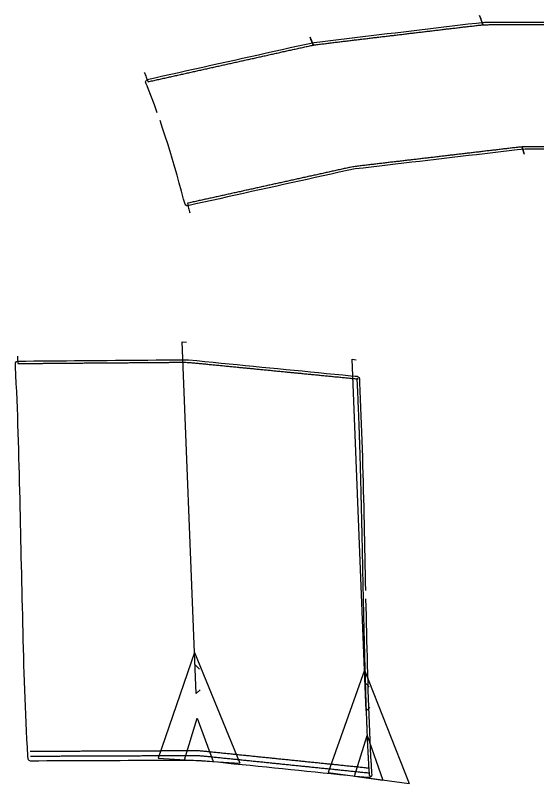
# Model space of a CAD drawing. Extents: x -2251 to 8199, y -2286 to 2329.
# Drawn here: x -2085 to -810, y -2193 to -316 of the extents above; entities that cross this region are included whole.
import ezdxf

# ---------------------------------------------------------------- set-up
doc = ezdxf.new("R2010")
doc.units = 0
doc.layers.add('1', color=1, linetype='Continuous')
doc.layers.add('8', color=4, linetype='Continuous')

# ---------------------------------------------------------------- blocks, each defined once
blk = doc.blocks.new('TSF1')
at = {"layer": '1'}
blk.add_lwpolyline([(-870.4, 2.9), (-877.2, 21.8), (-884.3, 40.6), (-891.6, 59.5), (-895.4, 68.9), (-897.3, 73.6), (-898.2, 75.9), (-898.9, 78.4), (-897.9, 81.7), (-895.4, 84), (-876, 88.5), (-856.5, 92.8), (-837.1, 97.1), (-817.7, 101.5), (-798.2, 105.8), (-778.8, 110.1), (-759.4, 114.4), (-739.9, 118.7), (-720.5, 123.1), (-701.1, 127.4), (-681.6, 131.7), (-662.2, 136.1), (-642.7, 140.4), (-623.3, 144.7), (-603.8, 149), (-584.4, 153.4), (-564.9, 157.7), (-545.5, 162), (-526, 166.3), (-506.4, 170.6), (-486.9, 174.5), (-467.1, 177.1), (-447.2, 179.5), (-427.4, 181.9), (-407.6, 184.3), (-387.8, 186.7), (-368, 189.1), (-348.2, 191.5), (-328.4, 193.8), (-308.6, 196.2), (-288.8, 198.5), (-269, 200.9), (-249.2, 203.3), (-229.5, 205.6), (-209.7, 208), (-189.9, 210.3), (-170.1, 212.7), (-150.3, 215.1), (-130.5, 217.4), (-110.7, 219.7), (-90.8, 222.1), (-71, 223.9), (-51, 224.1), (-31, 224.2), (-11, 224.2), (8.9, 224.2), (28.9, 224.2), (48.9, 224.2), (68.8, 224.2), (88.7, 224.2), (108.7, 224.2), (128.6, 224.2), (148.5, 224.1), (168.4, 224.1), (188.4, 224.1), (208.3, 224.1), (228.2, 224.1), (248.1, 224), (268.1, 224), (288, 224), (308, 224), (327.9, 223.9), (347.9, 223.9), (367.8, 222.8), (387.7, 221.1), (407.6, 219.3), (427.5, 217.6), (447.4, 215.7), (467.3, 213.9), (487.1, 212.1), (507, 210.3), (526.8, 208.4), (546.7, 206.6), (566.5, 204.7), (586.3, 202.9), (606.2, 201), (626, 199.2), (645.9, 197.3), (665.7, 195.5), (685.5, 193.7), (705.4, 191.8), (725.2, 190), (745, 188.1), (764.9, 186.3), (784.7, 184.4), (794.9, 183.5), (797.7, 183.2), (800.3, 182.2), (802.3, 180.2), (803.3, 177.5), (810, 158.1), (816.7, 138.8), (823.3, 119.5), (829.9, 100.2), (836.4, 81), (842.8, 61.7), (849.1, 42.5), (855.3, 23.2), (861.4, 3.9), (867.4, -15.4), (873.3, -34.8), (879.1, -54.2), (884.8, -73.7), (890.5, -93.1), (896.1, -112.6), (898, -119.2), (898.9, -122.7), (897.9, -126), (895.1, -128.2), (891.4, -128.6), (884.3, -128.3), (864.5, -126.4), (844.6, -124.5), (824.8, -122.7), (804.9, -120.8), (785.1, -118.9), (765.2, -117.1), (745.4, -115.2), (725.5, -113.3), (705.7, -111.4), (685.8, -109.6), (666, -107.7), (646.1, -105.8), (626.3, -103.9), (606.4, -102.1), (586.6, -100.2), (566.7, -98.3), (546.9, -96.4), (527, -94.5), (507.2, -92.7), (487.3, -90.8), (467.4, -88.9), (447.5, -87.3), (427.5, -87.3), (407.6, -87.3), (387.6, -87.3), (367.6, -87.3), (347.7, -87.2), (327.7, -87.2), (307.8, -87.1), (287.8, -87.1), (267.9, -87), (248, -87), (228, -86.9), (208.1, -86.9), (188.1, -86.8), (168.2, -86.8), (148.3, -86.7), (128.3, -86.6), (108.4, -86.6), (88.5, -86.5), (68.5, -86.5), (48.6, -86.4), (28.6, -86.3), (8.7, -87.9), (-11.1, -90.2), (-30.9, -92.6), (-50.7, -95), (-70.5, -97.3), (-90.3, -99.6), (-110.1, -102), (-129.9, -104.3), (-149.7, -106.6), (-169.5, -109), (-189.3, -111.3), (-209.1, -113.6), (-228.8, -115.9), (-248.6, -118.3), (-268.4, -120.6), (-288.2, -122.9), (-308, -125.2), (-327.8, -127.6), (-347.6, -129.9), (-367.4, -132.2), (-387.2, -134.5), (-406.8, -138.3), (-426.2, -142.6), (-445.7, -147), (-465.2, -151.3), (-484.6, -155.6), (-504.1, -159.9), (-523.5, -164.2), (-542.9, -168.5), (-562.4, -172.8), (-581.8, -177.1), (-601.3, -181.3), (-620.7, -185.6), (-640.1, -189.9), (-659.6, -194.2), (-679, -198.5), (-698.5, -202.8), (-717.9, -207.1), (-737.3, -211.4), (-756.8, -215.7), (-776.2, -220), (-795.6, -224.2), (-798.5, -224.2), (-801, -222.8), (-802.5, -220.4), (-803.3, -217.7), (-805.9, -208), (-811.2, -188.6), (-816.6, -169.3), (-822, -149.9), (-827.6, -130.7), (-833.2, -111.4), (-839, -92.2), (-844.9, -73.1), (-851, -54), (-857.3, -35), (-863.7, -16)], dxfattribs=at)
at = {"layer": '8'}
for points in [[(-497.2, 187.9), (-496, 185.1), (-494.9, 182.2), (-493.7, 179.3), (-492.6, 176.5), (-491.4, 173.6), (-490.3, 170.8), (-489.1, 167.9), (-486.2, 168.5), (-483.3, 169), (-480.3, 169.4), (-477.3, 169.7), (-474.4, 170.1), (-471.4, 170.5), (-468.4, 170.9), (-465.5, 171.3), (-462.5, 171.6), (-459.5, 172), (-456.6, 172.4), (-453.6, 172.7), (-450.7, 173.1), (-447.7, 173.4), (-444.7, 173.8), (-441.8, 174.2), (-438.8, 174.5), (-435.8, 174.9), (-432.9, 175.2), (-429.9, 175.6), (-426.9, 175.9), (-424, 176.3), (-421, 176.7), (-418, 177), (-415.1, 177.4), (-412.1, 177.8), (-409.1, 178.1), (-406.2, 178.5), (-403.2, 178.8), (-400.2, 179.2), (-397.3, 179.6), (-394.3, 179.9), (-391.4, 180.3), (-388.4, 180.6), (-385.4, 181), (-382.5, 181.3), (-379.5, 181.7), (-376.5, 182), (-373.6, 182.4), (-370.6, 182.8), (-367.6, 183.1), (-364.7, 183.5), (-361.7, 183.8), (-358.8, 184.2), (-355.8, 184.5), (-352.8, 184.9), (-349.9, 185.2), (-346.9, 185.6), (-344, 185.9), (-341, 186.3), (-338, 186.6), (-335.1, 187), (-332.1, 187.3), (-329.1, 187.7), (-326.2, 188), (-323.2, 188.4), (-320.3, 188.8), (-317.3, 189.1), (-314.3, 189.5), (-311.4, 189.8), (-308.4, 190.2), (-305.5, 190.5), (-302.5, 190.9), (-299.5, 191.2), (-296.6, 191.6), (-293.6, 191.9), (-290.7, 192.3), (-287.7, 192.6), (-284.7, 193), (-281.8, 193.3), (-278.8, 193.7), (-275.9, 194.1), (-272.9, 194.4), (-269.9, 194.8), (-267, 195.1), (-264, 195.5), (-261.1, 195.8), (-258.1, 196.2), (-255.1, 196.5), (-252.2, 196.9), (-249.2, 197.2), (-246.3, 197.6), (-243.3, 197.9), (-240.3, 198.3), (-237.4, 198.6), (-234.4, 199), (-231.5, 199.4), (-228.5, 199.7), (-225.5, 200.1), (-222.6, 200.4), (-219.6, 200.8), (-216.7, 201.1), (-213.7, 201.5), (-210.7, 201.8), (-207.8, 202.2), (-204.8, 202.5), (-201.9, 202.9), (-198.9, 203.2), (-195.9, 203.6), (-193, 203.9), (-190, 204.3), (-187.1, 204.6), (-184.1, 205), (-181.1, 205.4), (-178.2, 205.7), (-175.2, 206.1), (-172.3, 206.4), (-169.3, 206.8), (-166.3, 207.1), (-163.4, 207.5), (-160.4, 207.8), (-157.4, 208.2), (-154.5, 208.5), (-151.5, 208.9), (-148.6, 209.2), (-145.6, 209.6), (-142.6, 209.9), (-139.7, 210.3), (-136.7, 210.6), (-133.7, 211), (-130.8, 211.4), (-127.8, 211.7), (-124.8, 212.1), (-121.9, 212.4), (-118.9, 212.7), (-115.9, 213.1), (-113, 213.4), (-110, 213.8), (-107, 214.1), (-104.1, 214.5), (-101.1, 214.8), (-98.1, 215.2), (-95.2, 215.5), (-92.2, 215.9), (-89.2, 216.2), (-86.3, 216.5), (-83.3, 216.8), (-80.3, 217), (-77.4, 217.3), (-74.4, 217.5), (-75.5, 220.4), (-76.6, 223.3), (-77.7, 226.2), (-78.8, 229.1), (-79.9, 232), (-81, 234.8), (-82.1, 237.7), (-83.3, 240.6)], [(-83.3, 240.6), (-82.1, 237.7), (-81, 234.8), (-79.9, 232), (-78.8, 229.1), (-77.7, 226.2), (-76.6, 223.3), (-75.5, 220.4), (-74.4, 217.5), (-71.4, 217.8), (-68.4, 218), (-65.4, 218), (-62.4, 218), (-59.4, 218.1), (-56.4, 218.1), (-53.4, 218.1), (-50.3, 218.1), (-47.3, 218.1), (-44.3, 218.2), (-41.3, 218.2), (-38.3, 218.2), (-35.3, 218.2), (-32.3, 218.2), (-29.3, 218.2), (-26.3, 218.2), (-23.3, 218.2), (-20.2, 218.2), (-17.2, 218.2), (-14.2, 218.2), (-11.2, 218.2), (-8.2, 218.2), (-5.2, 218.2), (-2.2, 218.2), (0.8, 218.2), (3.8, 218.2), (6.8, 218.3), (9.8, 218.3), (12.8, 218.3), (15.9, 218.3), (18.9, 218.3), (21.9, 218.3), (24.9, 218.3), (27.9, 218.3), (30.9, 218.3), (33.9, 218.3), (36.9, 218.3), (39.9, 218.2), (42.9, 218.2), (45.9, 218.2), (48.9, 218.2), (51.9, 218.2), (54.9, 218.2), (57.9, 218.2), (60.9, 218.2), (63.9, 218.2), (66.9, 218.2), (69.9, 218.2), (72.9, 218.2), (75.9, 218.2), (78.9, 218.2), (81.9, 218.2), (85, 218.2), (88, 218.2), (91, 218.2), (94, 218.2), (97, 218.2), (100, 218.2), (103, 218.2), (106, 218.2), (109, 218.2), (112, 218.2), (115, 218.2), (118, 218.2), (121, 218.2), (124, 218.2), (127, 218.2), (130, 218.2), (133, 218.2), (136, 218.2), (139, 218.2), (142, 218.2), (145, 218.2), (148, 218.2), (151, 218.2), (154, 218.2), (157, 218.2), (160, 218.1), (163, 218.1), (166, 218.1), (169, 218.1), (172, 218.1), (175, 218.1), (178, 218.1), (181, 218.1), (184, 218.1), (187, 218.1), (190, 218.1), (193, 218.1), (196, 218.1), (199, 218.1), (202, 218.1), (205, 218.1), (208, 218.1), (211, 218.1), (214, 218.1), (217, 218.1), (220, 218.1), (223, 218.1), (226.1, 218.1), (229.1, 218.1), (232.1, 218.1), (235.1, 218.1), (238.1, 218.1), (241.1, 218.1), (244.1, 218.1), (247.1, 218.1), (250.1, 218.1), (253.1, 218.1), (256.1, 218), (259.1, 218), (262.1, 218), (265.1, 218), (268.1, 218), (271.1, 218), (274.1, 218), (277.1, 218), (280.1, 218), (283.1, 218), (286.1, 218), (289.1, 218), (292.1, 218), (295.1, 218), (298.1, 218), (301.1, 218), (304.1, 218), (307.1, 218), (310.1, 218), (313.1, 218), (316.2, 218), (319.2, 218), (322.2, 217.9), (325.2, 217.9), (328.2, 217.9), (331.2, 217.9), (334.2, 217.9), (337.2, 217.9), (340.2, 217.9), (343.2, 217.9), (346.2, 217.9), (349.2, 217.9), (352.2, 217.7), (355.2, 217.6), (354.2, 220.5), (353.1, 223.4), (352.1, 226.3), (351, 229.2), (349.9, 232.1), (348.9, 235), (347.8, 237.9), (346.8, 240.8)], [(346.8, 240.8), (347.8, 237.9), (348.9, 235), (349.9, 232.1), (351, 229.2), (352.1, 226.3), (353.1, 223.4), (354.2, 220.5), (355.2, 217.6), (358.2, 217.4), (361.2, 217.2), (364.2, 217), (367.2, 216.8), (370.2, 216.6), (373.2, 216.4), (376.2, 216.1), (379.2, 215.8), (382.2, 215.6), (385.2, 215.3), (388.2, 215.1), (391.2, 214.8), (394.1, 214.5), (397.1, 214.3), (400.1, 214), (403.1, 213.7), (406.1, 213.4), (409.1, 213.2), (412.1, 212.9), (415.1, 212.6), (418.1, 212.4), (421.1, 212.1), (424.1, 211.9), (427.1, 211.6), (430.1, 211.3), (433, 211.1), (436, 210.8), (439, 210.5), (442, 210.2), (445, 210), (448, 209.7), (451, 209.4), (454, 209.1), (456.9, 208.9), (459.9, 208.6), (462.9, 208.3), (465.9, 208), (468.9, 207.8), (471.9, 207.5), (474.9, 207.2), (477.9, 206.9), (480.8, 206.7), (483.8, 206.4), (486.8, 206.1), (489.8, 205.8), (492.8, 205.6), (495.8, 205.3), (498.8, 205), (501.7, 204.7), (504.7, 204.5), (507.7, 204.2), (510.7, 203.9), (513.7, 203.6), (516.7, 203.3), (519.7, 203.1), (522.6, 202.8), (525.6, 202.5), (528.6, 202.2), (531.6, 202), (534.6, 201.7), (537.6, 201.4), (540.6, 201.1), (543.5, 200.8), (546.5, 200.6), (549.5, 200.3), (552.5, 200), (555.5, 199.7), (558.5, 199.5), (561.4, 199.2), (564.4, 198.9), (567.4, 198.6), (570.4, 198.4), (573.4, 198.1), (576.4, 197.8), (579.3, 197.5), (582.3, 197.2), (585.3, 197), (588.3, 196.7), (591.3, 196.4), (594.3, 196.1), (597.2, 195.9), (600.2, 195.6), (603.2, 195.3), (606.2, 195), (609.2, 194.7), (612.2, 194.5), (615.1, 194.2), (618.1, 193.9), (621.1, 193.6), (624.1, 193.4), (627.1, 193.1), (630, 192.8), (633, 192.5), (636, 192.2), (639, 192), (642, 191.7), (645, 191.4), (647.9, 191.1), (650.9, 190.9), (653.9, 190.6), (656.9, 190.3), (659.9, 190), (662.9, 189.8), (665.8, 189.5), (668.8, 189.2), (671.8, 188.9), (674.8, 188.6), (677.8, 188.4), (680.8, 188.1), (683.7, 187.8), (686.7, 187.5), (689.7, 187.3), (692.7, 187), (695.7, 186.7), (698.7, 186.4), (701.6, 186.1), (704.6, 185.9), (707.6, 185.6), (710.6, 185.3), (713.6, 185), (716.5, 184.8), (719.5, 184.5), (722.5, 184.2), (725.5, 183.9), (728.5, 183.6), (731.5, 183.4), (734.4, 183.1), (737.4, 182.8), (740.4, 182.5), (743.4, 182.3), (746.4, 182), (749.4, 181.7), (752.3, 181.4), (755.3, 181.1), (758.3, 180.9), (761.3, 180.6), (764.3, 180.3), (767.3, 180), (770.2, 179.8), (773.2, 179.5), (776.2, 179.2), (779.2, 178.9), (782.2, 178.6), (785.2, 178.4), (788.1, 178.1), (791.1, 177.8), (794.1, 177.6)], [(-902.2, 101.4), (-901, 98.5), (-899.9, 95.7), (-898.7, 92.8), (-897.5, 90), (-896.4, 87.1), (-895.2, 84.3), (-894, 81.4), (-892.9, 78.6), (-889.9, 79.2), (-887, 79.9), (-884.1, 80.5), (-881.2, 81.2), (-878.2, 81.8), (-875.3, 82.5), (-872.4, 83.1), (-869.5, 83.8), (-866.5, 84.4), (-863.6, 85.1), (-860.7, 85.7), (-857.8, 86.4), (-854.9, 87), (-851.9, 87.7), (-849, 88.3), (-846.1, 89), (-843.2, 89.6), (-840.2, 90.3), (-837.3, 90.9), (-834.4, 91.6), (-831.5, 92.2), (-828.5, 92.9), (-825.6, 93.5), (-822.7, 94.2), (-819.8, 94.8), (-816.9, 95.5), (-813.9, 96.1), (-811, 96.8), (-808.1, 97.4), (-805.2, 98.1), (-802.2, 98.7), (-799.3, 99.4), (-796.4, 100), (-793.5, 100.7), (-790.5, 101.3), (-787.6, 102), (-784.7, 102.6), (-781.8, 103.3), (-778.9, 103.9), (-775.9, 104.6), (-773, 105.2), (-770.1, 105.9), (-767.2, 106.6), (-764.2, 107.2), (-761.3, 107.9), (-758.4, 108.5), (-755.5, 109.2), (-752.6, 109.8), (-749.6, 110.5), (-746.7, 111.1), (-743.8, 111.8), (-740.9, 112.4), (-737.9, 113.1), (-735, 113.7), (-732.1, 114.4), (-729.2, 115), (-726.2, 115.7), (-723.3, 116.3), (-720.4, 117), (-717.5, 117.6), (-714.6, 118.3), (-711.6, 118.9), (-708.7, 119.6), (-705.8, 120.2), (-702.9, 120.9), (-699.9, 121.5), (-697, 122.2), (-694.1, 122.8), (-691.2, 123.5), (-688.2, 124.1), (-685.3, 124.8), (-682.4, 125.4), (-679.5, 126.1), (-676.5, 126.7), (-673.6, 127.4), (-670.7, 128), (-667.8, 128.7), (-664.9, 129.3), (-661.9, 130), (-659, 130.6), (-656.1, 131.3), (-653.2, 131.9), (-650.2, 132.6), (-647.3, 133.2), (-644.4, 133.9), (-641.5, 134.5), (-638.5, 135.2), (-635.6, 135.8), (-632.7, 136.5), (-629.8, 137.1), (-626.8, 137.8), (-623.9, 138.4), (-621, 139.1), (-618.1, 139.7), (-615.1, 140.4), (-612.2, 141), (-609.3, 141.7), (-606.4, 142.3), (-603.4, 143), (-600.5, 143.6), (-597.6, 144.3), (-594.7, 144.9), (-591.7, 145.6), (-588.8, 146.2), (-585.9, 146.9), (-583, 147.5), (-580, 148.2), (-577.1, 148.8), (-574.2, 149.5), (-571.3, 150.1), (-568.3, 150.8), (-565.4, 151.4), (-562.5, 152.1), (-559.5, 152.7), (-556.6, 153.4), (-553.7, 154), (-550.8, 154.7), (-547.8, 155.4), (-544.9, 156), (-542, 156.7), (-539.1, 157.3), (-536.1, 157.9), (-533.2, 158.6), (-530.3, 159.2), (-527.3, 159.9), (-524.4, 160.5), (-521.5, 161.2), (-518.5, 161.8), (-515.6, 162.4), (-512.7, 163.1), (-509.7, 163.7), (-506.8, 164.4), (-503.9, 165), (-500.9, 165.6), (-498, 166.2), (-495, 166.8), (-492.1, 167.3), (-489.1, 167.9), (-490.3, 170.8), (-491.4, 173.6), (-492.6, 176.5), (-493.7, 179.3), (-494.9, 182.2), (-496, 185.1), (-497.2, 187.9)], [(793.1, 189.1), (794.1, 186.1), (795.1, 183.2), (796.1, 180.2), (797.1, 177.2), (800.1, 176.9), (803, 176.5), (806, 176.2)], [(797.1, 177.2), (796.1, 180.2), (795.1, 183.2), (794.1, 186.1), (793.1, 189.1)], [(806, 176.2), (803, 176.5), (800.1, 176.9), (797.1, 177.2), (798.1, 174.3), (799.1, 171.3), (800.1, 168.4), (801.1, 165.4), (802.1, 162.5), (803.1, 159.6), (804.1, 156.7), (805.1, 153.8), (806.1, 150.8), (807.1, 147.9), (808.1, 145), (809.2, 142.1), (810.2, 139.2), (811.2, 136.3), (812.2, 133.4), (813.2, 130.5), (814.1, 127.6), (815.1, 124.6), (816.1, 121.7), (817.1, 118.8), (818.1, 115.9), (819.1, 113), (820.1, 110.1), (821.1, 107.2), (822.1, 104.3), (823.1, 101.4), (824.1, 98.5), (825, 95.6), (826, 92.7), (827, 89.8), (828, 86.9), (829, 84), (829.9, 81.1), (830.9, 78.2), (831.9, 75.3), (832.8, 72.4), (833.8, 69.5), (834.7, 66.6), (835.7, 63.7), (836.7, 60.8), (837.6, 57.9), (838.6, 55), (839.5, 52.1), (840.5, 49.1), (841.4, 46.2), (842.4, 43.3), (843.3, 40.4), (844.2, 37.5), (845.2, 34.6), (846.1, 31.7), (847, 28.8), (848, 25.9), (848.9, 23), (849.8, 20.1), (850.7, 17.2), (851.7, 14.2), (852.6, 11.3), (853.5, 8.4), (854.4, 5.5), (855.3, 2.6), (856.2, -0.3), (857.1, -3.2), (858, -6.1), (859, -9.1), (859.9, -12), (860.8, -14.9), (861.7, -17.8), (862.5, -20.7), (863.4, -23.6), (864.3, -26.6), (865.2, -29.5), (866.1, -32.4), (867, -35.3), (867.9, -38.3), (868.7, -41.2), (869.6, -44.1), (870.5, -47.1), (871.4, -50), (872.3, -52.9), (873.1, -55.8), (874, -58.8), (874.9, -61.7), (875.7, -64.6), (876.6, -67.6), (877.5, -70.5), (878.3, -73.5), (879.2, -76.4), (880, -79.3), (880.9, -82.3), (881.8, -85.2), (882.6, -88.1), (883.5, -91.1), (884.3, -94), (885.2, -97), (886, -99.9), (886.9, -102.8), (887.7, -105.8), (888.6, -108.7), (889.4, -111.7), (890.3, -114.6), (891.1, -117.5), (892, -120.5), (892.8, -123.1), (895.8, -123.8), (898.7, -124.2), (901.7, -124.6)], [(26.2, -98.5), (25.4, -95.5), (24.5, -92.6), (23.7, -89.6), (22.9, -86.7), (22.1, -83.8), (21.3, -80.8), (18.3, -81.1), (15.3, -81.3), (12.3, -81.6), (9.3, -81.8), (6.4, -82.1), (3.4, -82.5), (0.4, -82.8), (-2.6, -83.2), (-5.6, -83.5), (-8.5, -83.9), (-11.5, -84.3), (-14.5, -84.6), (-17.5, -85), (-20.5, -85.3), (-23.4, -85.7), (-26.4, -86), (-29.4, -86.4), (-32.4, -86.7), (-35.4, -87.1), (-38.4, -87.5), (-41.3, -87.8), (-44.3, -88.2), (-47.3, -88.5), (-50.3, -88.9), (-53.3, -89.2), (-56.2, -89.6), (-59.2, -89.9), (-62.2, -90.3), (-65.2, -90.6), (-68.2, -91), (-71.1, -91.3), (-74.1, -91.7), (-77.1, -92), (-80.1, -92.4), (-83.1, -92.8), (-86, -93.1), (-89, -93.5), (-92, -93.8), (-95, -94.2), (-98, -94.5), (-100.9, -94.9), (-103.9, -95.2), (-106.9, -95.6), (-109.9, -95.9), (-112.9, -96.3), (-115.8, -96.6), (-118.8, -97), (-121.8, -97.3), (-124.8, -97.7), (-127.8, -98), (-130.7, -98.4), (-133.7, -98.7), (-136.7, -99.1), (-139.7, -99.4), (-142.7, -99.8), (-145.6, -100.1), (-148.6, -100.5), (-151.6, -100.8), (-154.6, -101.2), (-157.6, -101.5), (-160.5, -101.9), (-163.5, -102.2), (-166.5, -102.6), (-169.5, -102.9), (-172.5, -103.3), (-175.4, -103.6), (-178.4, -104), (-181.4, -104.3), (-184.4, -104.7), (-187.4, -105), (-190.3, -105.4), (-193.3, -105.7), (-196.3, -106.1), (-199.3, -106.4), (-202.3, -106.8), (-205.2, -107.1), (-208.2, -107.5), (-211.2, -107.8), (-214.2, -108.2), (-217.1, -108.5), (-220.1, -108.9), (-223.1, -109.2), (-226.1, -109.6), (-229.1, -109.9), (-232, -110.3), (-235, -110.6), (-238, -111), (-241, -111.3), (-244, -111.7), (-246.9, -112), (-249.9, -112.4), (-252.9, -112.7), (-255.9, -113.1), (-258.9, -113.4), (-261.8, -113.8), (-264.8, -114.1), (-267.8, -114.5), (-270.8, -114.8), (-273.8, -115.2), (-276.7, -115.5), (-279.7, -115.9), (-282.7, -116.2), (-285.7, -116.6), (-288.6, -116.9), (-291.6, -117.3), (-294.6, -117.6), (-297.6, -118), (-300.6, -118.3), (-303.5, -118.7), (-306.5, -119), (-309.5, -119.4), (-312.5, -119.7), (-315.5, -120.1), (-318.4, -120.4), (-321.4, -120.8), (-324.4, -121.1), (-327.4, -121.5), (-330.4, -121.8), (-333.3, -122.2), (-336.3, -122.5), (-339.3, -122.9), (-342.3, -123.2), (-345.3, -123.6), (-348.3, -123.9), (-351.2, -124.3), (-354.2, -124.6), (-357.2, -125), (-360.2, -125.3), (-363.2, -125.7), (-366.1, -126), (-369.1, -126.4), (-372.1, -126.7), (-375.1, -127), (-378.1, -127.4), (-381.1, -127.7), (-384, -128.1), (-387, -128.4), (-390, -128.9), (-392.9, -129.5), (-395.9, -130), (-398.8, -130.6), (-401.7, -131.2), (-404.7, -131.8), (-407.6, -132.4), (-410.6, -133), (-413.5, -133.7), (-416.4, -134.3), (-419.3, -135), (-422.3, -135.6), (-425.2, -136.3), (-428.1, -136.9), (-431.1, -137.6), (-434, -138.2), (-436.9, -138.9), (-439.9, -139.5), (-442.8, -140.2), (-445.7, -140.8), (-448.6, -141.5), (-451.6, -142.1), (-454.5, -142.8), (-457.4, -143.4), (-460.4, -144.1), (-463.3, -144.7), (-466.2, -145.4), (-469.1, -146), (-472.1, -146.7), (-475, -147.3), (-477.9, -148), (-480.9, -148.6), (-483.8, -149.3), (-486.7, -149.9), (-489.6, -150.6), (-492.6, -151.2), (-495.5, -151.9), (-498.4, -152.5), (-501.4, -153.2), (-504.3, -153.8), (-507.2, -154.4), (-510.1, -155.1), (-513.1, -155.7), (-516, -156.4), (-518.9, -157), (-521.8, -157.7), (-524.8, -158.3), (-527.7, -159), (-530.6, -159.6), (-533.6, -160.3), (-536.5, -160.9), (-539.4, -161.6), (-542.3, -162.2), (-545.3, -162.8), (-548.2, -163.5), (-551.1, -164.1), (-554, -164.8), (-557, -165.4), (-559.9, -166.1), (-562.8, -166.7), (-565.8, -167.4), (-568.7, -168), (-571.6, -168.7), (-574.5, -169.3), (-577.5, -170), (-580.4, -170.6), (-583.3, -171.2), (-586.2, -171.9), (-589.2, -172.5), (-592.1, -173.2), (-595, -173.8), (-598, -174.5), (-600.9, -175.1), (-603.8, -175.8), (-606.7, -176.4), (-609.7, -177.1), (-612.6, -177.7), (-615.5, -178.3), (-618.4, -179), (-621.4, -179.6), (-624.3, -180.3), (-627.2, -180.9), (-630.1, -181.6), (-633.1, -182.2), (-636, -182.9), (-638.9, -183.5), (-641.8, -184.2), (-644.8, -184.8), (-647.7, -185.5), (-650.6, -186.1), (-653.6, -186.7), (-656.5, -187.4), (-659.4, -188), (-662.3, -188.7), (-665.3, -189.3), (-668.2, -190), (-671.1, -190.6), (-674, -191.3), (-677, -191.9), (-679.9, -192.6), (-682.8, -193.2), (-685.7, -193.8), (-688.7, -194.5), (-691.6, -195.1), (-694.5, -195.8), (-697.4, -196.4), (-700.4, -197.1), (-703.3, -197.7), (-706.2, -198.4), (-709.1, -199), (-712.1, -199.7), (-715, -200.3), (-717.9, -200.9), (-720.8, -201.6), (-723.8, -202.2), (-726.7, -202.9), (-729.6, -203.5), (-732.6, -204.2), (-735.5, -204.8), (-738.4, -205.5), (-741.3, -206.1), (-744.3, -206.8), (-747.2, -207.4), (-750.1, -208.1), (-753, -208.7), (-756, -209.3), (-758.9, -210), (-761.8, -210.6), (-764.7, -211.3), (-767.7, -211.9), (-770.6, -212.6), (-773.5, -213.2), (-776.4, -213.9), (-779.4, -214.5), (-782.3, -215.2), (-785.2, -215.8), (-788.1, -216.4), (-791.1, -217.1), (-794, -217.7), (-796.9, -218.4), (-796.1, -221.3), (-795.3, -224.3), (-794.6, -227.2), (-793.8, -230.1), (-793, -233.1), (-792.2, -236), (-791.4, -239), (-790.6, -241.9)], [(892.8, -123.1), (889.9, -122.8), (886.9, -122.5), (883.9, -122.2), (880.9, -121.9), (877.9, -121.7), (874.9, -121.4), (871.9, -121.1), (868.9, -120.8), (866, -120.5), (863, -120.2), (860, -120), (857, -119.7), (854, -119.4), (851, -119.1), (848, -118.8), (845, -118.6), (842, -118.3), (839.1, -118), (836.1, -117.7), (833.1, -117.4), (830.1, -117.2), (827.1, -116.9), (824.1, -116.6), (821.1, -116.3), (818.1, -116), (815.2, -115.7), (812.2, -115.5), (809.2, -115.2), (806.2, -114.9), (803.2, -114.6), (800.2, -114.3), (797.2, -114.1), (794.2, -113.8), (791.3, -113.5), (788.3, -113.2), (785.3, -112.9), (782.3, -112.7), (779.3, -112.4), (776.3, -112.1), (773.3, -111.8), (770.3, -111.5), (767.3, -111.2), (764.4, -111), (761.4, -110.7), (758.4, -110.4), (755.4, -110.1), (752.4, -109.8), (749.4, -109.5), (746.4, -109.3), (743.4, -109), (740.5, -108.7), (737.5, -108.4), (734.5, -108.1), (731.5, -107.9), (728.5, -107.6), (725.5, -107.3), (722.5, -107), (719.5, -106.7), (716.6, -106.4), (713.6, -106.2), (710.6, -105.9), (707.6, -105.6), (704.6, -105.3), (701.6, -105), (698.6, -104.7), (695.6, -104.5), (692.7, -104.2), (689.7, -103.9), (686.7, -103.6), (683.7, -103.3), (680.7, -103.1), (677.7, -102.8), (674.7, -102.5), (671.7, -102.2), (668.7, -101.9), (665.8, -101.6), (662.8, -101.4), (659.8, -101.1), (656.8, -100.8), (653.8, -100.5), (650.8, -100.2), (647.8, -99.9), (644.8, -99.7), (641.9, -99.4), (638.9, -99.1), (635.9, -98.8), (632.9, -98.5), (629.9, -98.3), (626.9, -98), (623.9, -97.7), (620.9, -97.4), (618, -97.1), (615, -96.8), (612, -96.6), (609, -96.3), (606, -96), (603, -95.7), (600, -95.4), (597, -95.1), (594.1, -94.9), (591.1, -94.6), (588.1, -94.3), (585.1, -94), (582.1, -93.7), (579.1, -93.5), (576.1, -93.2), (573.1, -92.9), (570.1, -92.6), (567.2, -92.3), (564.2, -92), (561.2, -91.8), (558.2, -91.5), (555.2, -91.2), (552.2, -90.9), (549.2, -90.6), (546.2, -90.3), (543.3, -90.1), (540.3, -89.8), (537.3, -89.5), (534.3, -89.2), (531.3, -88.9), (528.3, -88.7), (525.3, -88.4), (522.3, -88.1), (519.3, -87.8), (516.4, -87.5), (513.4, -87.2), (510.4, -87), (507.4, -86.7), (504.4, -86.4), (501.4, -86.1), (498.4, -85.8), (495.4, -85.5), (492.4, -85.3), (489.5, -85), (486.5, -84.7), (483.5, -84.4), (480.5, -84.1), (477.5, -83.8), (474.5, -83.6), (471.5, -83.3), (468.5, -83), (465.5, -82.7), (462.5, -82.5), (459.5, -82.3), (456.6, -82.1), (453.6, -81.9), (450.6, -81.7), (447.6, -81.4), (444.6, -81.3), (441.6, -81.3), (438.6, -81.3), (435.6, -81.3), (432.6, -81.3), (429.6, -81.3), (426.5, -81.3), (423.5, -81.3), (420.5, -81.3), (417.5, -81.3), (414.5, -81.3), (411.5, -81.3), (408.5, -81.3), (405.5, -81.3), (402.5, -81.3), (399.5, -81.3), (396.5, -81.3), (393.5, -81.3), (390.5, -81.3), (387.5, -81.3), (384.5, -81.3), (381.5, -81.3), (378.5, -81.3), (375.5, -81.3), (372.5, -81.3), (369.5, -81.3), (366.5, -81.3), (363.5, -81.3), (360.5, -81.3), (357.5, -81.3), (354.5, -81.3), (351.5, -81.3), (348.5, -81.2), (345.4, -81.2), (342.4, -81.2), (339.4, -81.2), (336.4, -81.2), (333.4, -81.2), (330.4, -81.2), (327.4, -81.2), (324.4, -81.2), (321.4, -81.2), (318.4, -81.2), (315.4, -81.2), (312.4, -81.2), (309.4, -81.2), (306.4, -81.2), (303.4, -81.1), (300.4, -81.1), (297.4, -81.1), (294.4, -81.1), (291.4, -81.1), (288.4, -81.1), (285.4, -81.1), (282.4, -81.1), (279.4, -81.1), (276.4, -81.1), (273.4, -81.1), (270.4, -81.1), (267.4, -81.1), (264.4, -81), (261.4, -81), (258.4, -81), (255.4, -81), (252.4, -81), (249.4, -81), (246.4, -81), (243.4, -81), (240.4, -81), (237.4, -81), (234.4, -81), (231.4, -80.9), (228.4, -80.9), (225.4, -80.9), (222.4, -80.9), (219.4, -80.9), (216.4, -80.9), (213.4, -80.9), (210.4, -80.9), (207.4, -80.9), (204.4, -80.9), (201.4, -80.9), (198.4, -80.9), (195.4, -80.8), (192.4, -80.8), (189.4, -80.8), (186.4, -80.8), (183.4, -80.8), (180.4, -80.8), (177.4, -80.8), (174.4, -80.8), (171.4, -80.8), (168.4, -80.8), (165.4, -80.8), (162.4, -80.8), (159.4, -80.7), (156.4, -80.7), (153.4, -80.7), (150.4, -80.7), (147.4, -80.7), (144.3, -80.7), (141.3, -80.7), (138.3, -80.7), (135.3, -80.7), (132.3, -80.7), (129.3, -80.7), (126.3, -80.6), (123.3, -80.6), (120.3, -80.6), (117.3, -80.6), (114.3, -80.6), (111.3, -80.6), (108.3, -80.6), (105.3, -80.6), (102.3, -80.6), (99.3, -80.6), (96.3, -80.6), (93.3, -80.6), (90.3, -80.5), (87.3, -80.5), (84.3, -80.5), (81.3, -80.5), (78.3, -80.5), (75.3, -80.5), (72.3, -80.5), (69.3, -80.5), (66.3, -80.5), (63.3, -80.5), (60.3, -80.5), (57.3, -80.4), (54.3, -80.4), (51.3, -80.4), (48.3, -80.4), (45.3, -80.4), (42.3, -80.4), (39.3, -80.4), (36.3, -80.4), (33.3, -80.4), (30.3, -80.3), (27.3, -80.3), (24.3, -80.6), (21.3, -80.8), (22.1, -83.8), (22.9, -86.7), (23.7, -89.6), (24.5, -92.6), (25.4, -95.5), (26.2, -98.5)], [(901.7, -124.6), (898.7, -124.2), (895.8, -123.8), (892.8, -123.1), (893.7, -126), (894.5, -129), (895.4, -131.9), (896.2, -134.8), (897, -137.8), (897.9, -140.7)], [(897.9, -140.7), (897, -137.8), (896.2, -134.8), (895.4, -131.9), (894.5, -129), (893.7, -126)]]:
    blk.add_lwpolyline(points, dxfattribs=at)
blk = doc.blocks.new('TSM1')
at = {"layer": '1'}
blk.add_lwpolyline([(420.5, -73.5), (420.9, -93.8), (421.4, -114.2), (421.9, -134.5), (422.3, -154.8), (422.8, -175.2), (423.3, -195.5), (423.8, -215.8), (424.4, -236.1), (424.9, -256.4), (425.5, -276.7), (426.1, -297), (426.7, -317.3), (427.4, -337.6), (428.1, -357.9), (428.9, -378.1), (429.7, -398.4), (430.5, -418.6), (431.5, -438.8), (432.5, -459), (433.6, -479.1), (434.9, -499.3), (435.2, -503.1), (434.9, -506.9), (433.4, -509), (431.1, -510.2), (428.4, -510.4), (425.7, -510.4), (415.7, -509.7), (395.9, -507.7), (376, -505.7), (356.2, -503.6), (336.4, -501.6), (316.6, -499.6), (296.8, -497.5), (277, -495.5), (257.2, -493.5), (237.4, -491.5), (217.6, -489.4), (197.7, -487.4), (177.9, -485.4), (158.1, -483.3), (138.3, -481.3), (118.5, -479.3), (98.7, -477.3), (78.9, -475.2), (59.1, -473.2), (39.2, -471.2), (19.4, -469.2), (-0.4, -468.4), (-20.3, -468.5), (-40.2, -468.6), (-60, -468.7), (-79.9, -468.7), (-99.8, -468.8), (-119.7, -468.9), (-139.5, -469), (-159.4, -469.1), (-179.3, -469.2), (-199.1, -469.2), (-219, -469.3), (-238.9, -469.4), (-258.8, -469.5), (-278.6, -469.6), (-298.5, -469.6), (-318.4, -469.7), (-338.2, -469.8), (-358.1, -469.9), (-378, -470), (-397.9, -470.1), (-400, -469.7), (-401.9, -468.7), (-403.3, -467), (-404, -465), (-404.6, -457), (-406, -437), (-407.1, -416.9), (-408.1, -396.8), (-409.1, -376.7), (-409.9, -356.6), (-410.7, -336.4), (-411.5, -316.2), (-412.2, -296), (-412.9, -275.8), (-413.6, -255.6), (-414.2, -235.4), (-414.8, -215.2), (-415.3, -195), (-415.9, -174.7), (-416.4, -154.5), (-416.9, -134.2), (-417.4, -114), (-417.9, -93.7), (-418.4, -73.4), (-418.9, -53.2), (-419.3, -32.9), (-419.8, -12.6), (-420.2, 7.7), (-420.7, 27.9), (-421.1, 48.2), (-421.6, 68.5), (-422, 88.8), (-422.5, 109), (-422.9, 129.3), (-423.4, 149.6), (-423.9, 169.8), (-424.4, 190.1), (-424.9, 210.4), (-425.4, 230.6), (-425.9, 250.9), (-426.5, 271.1), (-427, 291.3), (-427.6, 311.5), (-428.3, 331.8), (-428.9, 352), (-429.6, 372.2), (-430.4, 392.3), (-431.2, 412.5), (-432, 432.7), (-432.9, 452.8), (-433.8, 472.9), (-434.8, 493), (-435.2, 501.1), (-434.8, 503.3), (-433.7, 505.2), (-431.9, 506.5), (-429.8, 507.1), (-409.9, 507.3), (-390, 507.5), (-370.1, 507.6), (-350.2, 507.8), (-330.3, 507.9), (-310.4, 508.1), (-290.5, 508.3), (-270.6, 508.4), (-250.7, 508.6), (-230.8, 508.8), (-210.9, 508.9), (-191, 509.1), (-171.1, 509.2), (-151.2, 509.4), (-131.3, 509.6), (-111.4, 509.7), (-91.5, 509.9), (-71.6, 510.1), (-51.7, 510.2), (-31.8, 510.4), (-11.9, 510.1), (7.9, 508.2), (27.8, 506.2), (47.6, 504.3), (67.4, 502.4), (87.2, 500.4), (107, 498.5), (126.9, 496.5), (146.7, 494.6), (166.5, 492.7), (186.3, 490.7), (206.1, 488.8), (226, 486.8), (245.8, 484.9), (265.6, 483), (285.4, 481), (305.3, 479.1), (325.1, 477.1), (344.9, 475.2), (364.7, 473.3), (384.5, 471.3), (394.8, 470.7), (400.1, 470.2), (402.6, 468.9), (404.4, 466.7), (405.1, 463.7), (405.2, 460.6), (405.5, 454.4), (406.5, 434.2), (407.4, 414), (408.3, 393.8), (409.1, 373.6), (409.8, 353.3), (410.6, 333.1), (411.2, 312.8), (411.9, 292.5), (412.5, 272.2), (413.1, 251.9), (413.6, 231.6), (414.2, 211.3), (414.7, 191), (415.2, 170.7), (415.7, 150.3), (416.1, 130), (416.6, 109.7), (417, 89.3), (417.5, 69), (417.9, 48.6), (418.3, 28.3), (418.8, 7.9), (419.2, -12.4), (419.6, -32.8), (420.1, -53.1)], dxfattribs=at)
at = {"layer": '8'}
for points in [[(2.6, -205.2), (-27.5, 554.2)], [(-27.5, 554.2), (-17.5, 553.6)], [(-430.2, 519.3), (-430, 516.3), (-429.9, 513.3), (-429.7, 510.2), (-429.5, 507.2), (-429.4, 504.2), (-429.2, 501.1), (-426.2, 501.2), (-423.2, 501.2), (-420.2, 501.2), (-417.2, 501.2), (-414.2, 501.3), (-411.2, 501.3), (-408.3, 501.3), (-405.3, 501.3), (-402.3, 501.4), (-399.3, 501.4), (-396.3, 501.4), (-393.3, 501.4), (-390.3, 501.5), (-387.3, 501.5), (-384.3, 501.5), (-381.3, 501.5), (-378.3, 501.6), (-375.3, 501.6), (-372.3, 501.6), (-369.3, 501.6), (-366.3, 501.7), (-363.3, 501.7), (-360.3, 501.7), (-357.3, 501.7), (-354.3, 501.8), (-351.3, 501.8), (-348.3, 501.8), (-345.3, 501.8), (-342.3, 501.8), (-339.3, 501.9), (-336.3, 501.9), (-333.3, 501.9), (-330.4, 501.9), (-327.4, 502), (-324.4, 502), (-321.4, 502), (-318.4, 502), (-315.4, 502.1), (-312.4, 502.1), (-309.4, 502.1), (-306.4, 502.1), (-303.4, 502.2), (-300.4, 502.2), (-297.4, 502.2), (-294.4, 502.2), (-291.4, 502.3), (-288.4, 502.3), (-285.4, 502.3), (-282.4, 502.3), (-279.4, 502.4), (-276.4, 502.4), (-273.4, 502.4), (-270.4, 502.4), (-267.4, 502.5), (-264.4, 502.5), (-261.4, 502.5), (-258.4, 502.5), (-255.4, 502.6), (-252.5, 502.6), (-249.5, 502.6), (-246.5, 502.6), (-243.5, 502.7), (-240.5, 502.7), (-237.5, 502.7), (-234.5, 502.7), (-231.5, 502.8), (-228.5, 502.8), (-225.5, 502.8), (-222.5, 502.8), (-219.5, 502.9), (-216.5, 502.9), (-213.5, 502.9), (-210.5, 502.9), (-207.5, 502.9), (-204.5, 503), (-201.5, 503), (-198.5, 503), (-195.5, 503), (-192.5, 503.1), (-189.5, 503.1), (-186.5, 503.1), (-183.5, 503.1), (-180.5, 503.2), (-177.6, 503.2), (-174.6, 503.2), (-171.6, 503.2), (-168.6, 503.3), (-165.6, 503.3), (-162.6, 503.3), (-159.6, 503.3), (-156.6, 503.4), (-153.6, 503.4), (-150.6, 503.4), (-147.6, 503.4), (-144.6, 503.5), (-141.6, 503.5), (-138.6, 503.5), (-135.6, 503.5), (-132.6, 503.6), (-129.6, 503.6), (-126.6, 503.6), (-123.6, 503.6), (-120.6, 503.7), (-117.6, 503.7), (-114.6, 503.7), (-111.6, 503.7), (-108.6, 503.8), (-105.6, 503.8), (-102.6, 503.8), (-99.7, 503.8), (-96.7, 503.9), (-93.7, 503.9), (-90.7, 503.9), (-87.7, 503.9), (-84.7, 504), (-81.7, 504), (-78.7, 504), (-75.7, 504), (-72.7, 504), (-69.7, 504.1), (-66.7, 504.1), (-63.7, 504.1), (-60.7, 504.1), (-57.7, 504.2), (-54.7, 504.2), (-51.7, 504.2), (-48.7, 504.2), (-45.7, 504.3), (-42.7, 504.3), (-39.7, 504.3), (-36.7, 504.3), (-33.7, 504.4), (-30.7, 504.4), (-27.7, 504.3), (-24.8, 504.3), (-21.8, 504.2), (-18.8, 504.2), (-15.8, 504.1), (-12.8, 504.1), (-9.8, 503.9), (-6.8, 503.6), (-3.8, 503.3), (-0.8, 503), (2.1, 502.7), (5.1, 502.4), (8.1, 502.1), (11.1, 501.8), (14.1, 501.5), (17.1, 501.3), (20.1, 501), (23, 500.7), (26, 500.4), (29, 500.1), (32, 499.8), (35, 499.5), (38, 499.2), (40.9, 498.9), (43.9, 498.6), (46.9, 498.3), (49.9, 498), (52.9, 497.8), (55.9, 497.5), (58.8, 497.2), (61.8, 496.9), (64.8, 496.6), (67.8, 496.3), (70.8, 496), (73.8, 495.7), (76.8, 495.4), (79.7, 495.1), (82.7, 494.8), (85.7, 494.5), (88.7, 494.2), (91.7, 494), (94.7, 493.7), (97.6, 493.4), (100.6, 493.1), (103.6, 492.8), (106.6, 492.5), (109.6, 492.2), (112.6, 491.9), (115.5, 491.6), (118.5, 491.3), (121.5, 491), (124.5, 490.7), (127.5, 490.4), (130.5, 490.2), (133.4, 489.9), (136.4, 489.6), (139.4, 489.3), (142.4, 489), (145.4, 488.7), (148.4, 488.4), (151.4, 488.1), (154.3, 487.8), (157.3, 487.5), (160.3, 487.2), (163.3, 486.9), (166.3, 486.7), (169.3, 486.4), (172.2, 486.1), (175.2, 485.8), (178.2, 485.5), (181.2, 485.2), (184.2, 484.9), (187.2, 484.6), (190.1, 484.3), (193.1, 484), (196.1, 483.7), (199.1, 483.4), (202.1, 483.1), (205.1, 482.9), (208.1, 482.6), (211, 482.3), (214, 482), (217, 481.7), (220, 481.4), (223, 481.1), (226, 480.8), (228.9, 480.5), (231.9, 480.2), (234.9, 479.9), (237.9, 479.6), (240.9, 479.4), (243.9, 479.1), (246.8, 478.8), (249.8, 478.5), (252.8, 478.2), (255.8, 477.9), (258.8, 477.6), (261.8, 477.3), (264.7, 477), (267.7, 476.7), (270.7, 476.4), (273.7, 476.1), (276.7, 475.8), (279.7, 475.6), (282.7, 475.3), (285.6, 475), (288.6, 474.7), (291.6, 474.4), (294.6, 474.1), (297.6, 473.8), (300.6, 473.5), (303.5, 473.2), (306.5, 472.9), (309.5, 472.6), (312.5, 472.3), (315.5, 472.1), (318.5, 471.8), (321.4, 471.5), (324.4, 471.2), (327.4, 470.9), (330.4, 470.6), (333.4, 470.3), (336.4, 470), (339.3, 469.7), (342.3, 469.4), (345.3, 469.1), (348.3, 468.8), (351.3, 468.5), (354.3, 468.3), (357.3, 468), (360.2, 467.7), (363.2, 467.4), (366.2, 467.1), (369.2, 466.8), (372.2, 466.5), (375.2, 466.2), (378.1, 465.9), (381.1, 465.6), (384.1, 465.3), (387.1, 465), (390.1, 464.7), (393.1, 464.5), (396, 464.2), (399, 463.9), (402, 463.6)], [(417.6, -247.8), (387.7, 511.6)], [(387.7, 511.6), (397.6, 510.3)], [(402, 463.6), (399, 463.9), (399.2, 460.8), (399.3, 457.8), (399.4, 454.4), (399.6, 451.2), (399.7, 448.1), (399.9, 445.1), (400, 442), (400.2, 439), (400.3, 435.9), (400.5, 432.9), (400.6, 429.8), (400.7, 426.8), (400.9, 423.7), (401, 420.6), (401.1, 417.6), (401.3, 414.5), (401.4, 411.5), (401.5, 408.4), (401.7, 405.4), (401.8, 402.3), (401.9, 399.3), (402.1, 396.2), (402.2, 393.1), (402.3, 390.1), (402.4, 387), (402.6, 384), (402.7, 380.9), (402.8, 377.9), (402.9, 374.8), (403, 371.7), (403.2, 368.7), (403.3, 365.6), (403.4, 362.6), (403.5, 359.5), (403.6, 356.4), (403.7, 353.4), (403.9, 350.3), (404, 347.3), (404.1, 344.2), (404.2, 341.1), (404.3, 338.1), (404.4, 335), (404.5, 331.9), (404.6, 328.9), (404.7, 325.8), (404.8, 322.7), (404.9, 319.7), (405, 316.6), (405.1, 313.6), (405.2, 310.5), (405.3, 307.4), (405.4, 304.4), (405.5, 301.3), (405.6, 298.2), (405.7, 295.2), (405.8, 292.1), (405.9, 289), (406, 286), (406.1, 282.9), (406.2, 279.8), (406.3, 276.8), (406.4, 273.7), (406.5, 270.6), (406.5, 267.6), (406.6, 264.5), (406.7, 261.4), (406.8, 258.4), (406.9, 255.3), (407, 252.2), (407.1, 249.2), (407.2, 246.1), (407.2, 243), (407.3, 239.9), (407.4, 236.9), (407.5, 233.8), (407.6, 230.7), (407.7, 227.7), (407.7, 224.6), (407.8, 221.5), (407.9, 218.5), (408, 215.4), (408.1, 212.3), (408.1, 209.2), (408.2, 206.2), (408.3, 203.1), (408.4, 200), (408.5, 197), (408.5, 193.9), (408.6, 190.8), (408.7, 187.7), (408.8, 184.7), (408.8, 181.6), (408.9, 178.5), (409, 175.5), (409.1, 172.4), (409.1, 169.3), (409.2, 166.2), (409.3, 163.2), (409.4, 160.1), (409.4, 157), (409.5, 154), (409.6, 150.9), (409.6, 147.8), (409.7, 144.7), (409.8, 141.7), (409.9, 138.6), (409.9, 135.5), (410, 132.4), (410.1, 129.4), (410.1, 126.3), (410.2, 123.2), (410.3, 120.1), (410.3, 117.1), (410.4, 114), (410.5, 110.9), (410.6, 107.8), (410.6, 104.8), (410.7, 101.7), (410.8, 98.6), (410.8, 95.5), (410.9, 92.5), (411, 89.4), (411, 86.3), (411.1, 83.2), (411.2, 80.2), (411.2, 77.1), (411.3, 74), (411.4, 70.9), (411.4, 67.9), (411.5, 64.8), (411.6, 61.7), (411.6, 58.6), (411.7, 55.6), (411.7, 52.5), (411.8, 49.4), (411.9, 46.3), (411.9, 43.3), (412, 40.2), (412.1, 37.1), (412.1, 34), (412.2, 31), (412.3, 27.9), (412.3, 24.8), (412.4, 21.7), (412.5, 18.7), (412.5, 15.6), (412.6, 12.5), (412.7, 9.4), (412.7, 6.4), (412.8, 3.3), (412.8, 0.2), (412.9, -2.9), (413, -5.9), (413, -9), (413.1, -12.1), (413.2, -15.2), (413.2, -18.2), (413.3, -21.3), (413.4, -24.4), (413.4, -27.5), (413.5, -30.5), (413.6, -33.6), (413.6, -36.7), (413.7, -39.8), (413.8, -42.8), (413.8, -45.9), (413.9, -49), (414, -52.1), (414, -55.1), (414.1, -58.2), (414.2, -61.3), (414.2, -64.4), (414.3, -67.4), (414.3, -70.5), (414.4, -73.6), (414.5, -76.7), (414.5, -79.7), (414.6, -82.8), (414.7, -85.9), (414.7, -89), (414.8, -92), (414.9, -95.1), (415, -98.2), (415, -101.3), (415.1, -104.3), (415.2, -107.4), (415.2, -110.5), (415.3, -113.6), (415.4, -116.6), (415.4, -119.7), (415.5, -122.8), (415.6, -125.9), (415.6, -128.9), (415.7, -132), (415.8, -135.1), (415.9, -138.2), (415.9, -141.2), (416, -144.3), (416.1, -147.4), (416.1, -150.4), (416.2, -153.5), (416.3, -156.6), (416.4, -159.7), (416.4, -162.7), (416.5, -165.8), (416.6, -168.9), (416.6, -172), (416.7, -175), (416.8, -178.1), (416.9, -181.2), (416.9, -184.2), (417, -187.3), (417.1, -190.4), (417.2, -193.5), (417.3, -196.5), (417.3, -199.6), (417.4, -202.7), (417.5, -205.7), (417.6, -208.8), (417.6, -211.9), (417.7, -215), (417.8, -218), (417.9, -221.1), (418, -224.2), (418, -227.2), (418.1, -230.3), (418.2, -233.4), (418.3, -236.5), (418.4, -239.5), (418.5, -242.6), (418.5, -245.7), (418.6, -248.7), (418.7, -251.8), (418.8, -254.9), (418.9, -257.9), (419, -261), (419, -264.1), (419.1, -267.2), (419.2, -270.2), (419.3, -273.3), (419.4, -276.4), (419.5, -279.4), (419.6, -282.5), (419.7, -285.6), (419.8, -288.6), (419.9, -291.7), (419.9, -294.8), (420, -297.8), (420.1, -300.9), (420.2, -304), (420.3, -307), (420.4, -310.1), (420.5, -313.2), (420.6, -316.2), (420.7, -319.3), (420.8, -322.4), (420.9, -325.4), (421, -328.5), (421.1, -331.5), (421.2, -334.6), (421.3, -337.7), (421.4, -340.7), (421.5, -343.8), (421.6, -346.9), (421.7, -349.9), (421.9, -353), (422, -356.1), (422.1, -359.1), (422.2, -362.2), (422.3, -365.2), (422.4, -368.3), (422.5, -371.4), (422.6, -374.4), (422.7, -377.5), (422.9, -380.5), (423, -383.6), (423.1, -386.7), (423.2, -389.7), (423.4, -392.8), (423.5, -395.8), (423.6, -398.9), (423.7, -402), (423.9, -405), (424, -408.1), (424.1, -411.1), (424.2, -414.2), (424.4, -417.2), (424.5, -420.3), (424.6, -423.3), (424.8, -426.4), (424.9, -429.4), (425.1, -432.5), (425.2, -435.6), (425.3, -438.6), (425.5, -441.7), (425.7, -444.7), (425.8, -447.8), (426, -450.8), (426.1, -453.9), (426.3, -456.9), (426.4, -460), (426.6, -463), (426.8, -466), (426.9, -469.1), (427.1, -472.1), (427.3, -475.2), (427.4, -478.2), (427.6, -481.3), (427.8, -484.3), (428, -487), (428.2, -489.9), (428.4, -492.5), (428.6, -495.1), (428.8, -497.7), (429, -500.3), (429.2, -502.9), (429.4, -505.6), (432.4, -505.9)], [(2.6, -205.2), (-86.7, -462.9)], [(2.6, -205.2), (-86.7, -462.9)], [(6.6, -305.1), (2.6, -205.2)], [(2.6, -205.2), (112.9, -475.1)], [(2.6, -205.2), (112.9, -475.1)], [(3.8, -235.2), (14.2, -245.8)], [(417.6, -247.8), (329, -497.9)], [(417.6, -247.8), (329, -497.9)], [(421.6, -347.7), (417.6, -247.8)], [(417.6, -247.8), (527.1, -525.2)], [(417.6, -247.8), (527.1, -525.2)], [(418.8, -277.8), (429.1, -289.1)], [(6.6, -305.1), (16.2, -295.7)], [(421.6, -347.7), (431.1, -339.1)], [(-21.9, -466.9), (9, -365.1)], [(9, -365.1), (48, -471.1)], [(393.4, -506.8), (423.9, -407.7)], [(423.9, -407.7), (462.7, -516.4)], [(-399.4, -446.1), (-396.4, -446), (-393.4, -446), (-390.4, -446), (-387.4, -446), (-384.4, -446), (-381.4, -446), (-378.4, -446), (-375.4, -446), (-372.4, -445.9), (-369.4, -445.9), (-366.4, -445.9), (-363.5, -445.9), (-360.5, -445.9), (-357.5, -445.9), (-354.5, -445.9), (-351.5, -445.9), (-348.5, -445.8), (-345.5, -445.8), (-342.5, -445.8), (-339.5, -445.8), (-336.5, -445.8), (-333.5, -445.8), (-330.5, -445.8), (-327.5, -445.8), (-324.6, -445.7), (-321.6, -445.7), (-318.6, -445.7), (-315.6, -445.7), (-312.6, -445.7), (-309.6, -445.7), (-306.6, -445.7), (-303.6, -445.7), (-300.6, -445.6), (-297.6, -445.6), (-294.6, -445.6), (-291.6, -445.6), (-288.7, -445.6), (-285.7, -445.6), (-282.7, -445.6), (-279.7, -445.6), (-276.7, -445.6), (-273.7, -445.5), (-270.7, -445.5), (-267.7, -445.5), (-264.7, -445.5), (-261.7, -445.5), (-258.7, -445.5), (-255.7, -445.5), (-252.8, -445.5), (-249.8, -445.4), (-246.8, -445.4), (-243.8, -445.4), (-240.8, -445.4), (-237.8, -445.4), (-234.8, -445.4), (-231.8, -445.4), (-228.8, -445.4), (-225.8, -445.3), (-222.8, -445.3), (-219.8, -445.3), (-216.9, -445.3), (-213.9, -445.3), (-210.9, -445.3), (-207.9, -445.3), (-204.9, -445.3), (-201.9, -445.2), (-198.9, -445.2), (-195.9, -445.2), (-192.9, -445.2), (-189.9, -445.2), (-186.9, -445.2), (-183.9, -445.2), (-181, -445.2), (-178, -445.1), (-175, -445.1), (-172, -445.1), (-169, -445.1), (-166, -445.1), (-163, -445.1), (-160, -445.1), (-157, -445.1), (-154, -445), (-151, -445), (-148, -445), (-145, -445), (-142.1, -445), (-139.1, -445), (-136.1, -445), (-133.1, -445), (-130.1, -444.9), (-127.1, -444.9), (-124.1, -444.9), (-121.1, -444.9), (-118.1, -444.9), (-115.1, -444.9), (-112.1, -444.9), (-109.1, -444.9), (-106.2, -444.8), (-103.2, -444.8), (-100.2, -444.8), (-97.2, -444.8), (-94.2, -444.8), (-91.2, -444.8), (-88.2, -444.8), (-85.2, -444.8), (-82.2, -444.8), (-79.2, -444.7), (-76.2, -444.7), (-73.2, -444.7), (-70.3, -444.7), (-67.3, -444.7), (-64.3, -444.7), (-61.3, -444.7), (-58.3, -444.7), (-55.3, -444.6), (-52.3, -444.6), (-49.3, -444.6), (-46.3, -444.6), (-43.3, -444.6), (-40.3, -444.6), (-37.3, -444.6), (-34.4, -444.6), (-31.4, -444.5), (-28.4, -444.5), (-25.4, -444.5), (-22.4, -444.5), (-19.4, -444.5), (-16.4, -444.5), (-13.4, -444.5), (-10.4, -444.5), (-7.4, -444.4), (-4.4, -444.4), (-1.4, -444.4), (1.5, -444.5), (4.5, -444.6), (7.5, -444.6), (10.5, -444.7), (13.5, -444.7), (16.5, -444.8), (19.5, -445), (22.5, -445.3), (25.4, -445.6), (28.4, -445.9), (31.4, -446.2), (34.4, -446.5), (37.4, -446.8), (40.4, -447.2), (43.3, -447.5), (46.3, -447.8), (49.3, -448.1), (52.3, -448.4), (55.3, -448.7), (58.3, -449), (61.2, -449.3), (64.2, -449.6), (67.2, -449.9), (70.2, -450.2), (73.2, -450.5), (76.2, -450.8), (79.1, -451.1), (82.1, -451.4), (85.1, -451.7), (88.1, -452), (91.1, -452.3), (94, -452.6), (97, -453), (100, -453.3), (103, -453.6), (106, -453.9), (109, -454.2), (111.9, -454.5), (114.9, -454.8), (117.9, -455.1), (120.9, -455.4), (123.9, -455.7), (126.9, -456), (129.8, -456.3), (132.8, -456.6), (135.8, -456.9), (138.8, -457.2), (141.8, -457.5), (144.8, -457.8), (147.7, -458.1), (150.7, -458.5), (153.7, -458.8), (156.7, -459.1), (159.7, -459.4), (162.6, -459.7), (165.6, -460), (168.6, -460.3), (171.6, -460.6), (174.6, -460.9), (177.6, -461.2), (180.5, -461.5), (183.5, -461.8), (186.5, -462.1), (189.5, -462.4), (192.5, -462.7), (195.5, -463), (198.4, -463.3), (201.4, -463.6), (204.4, -463.9), (207.4, -464.3), (210.4, -464.6), (213.4, -464.9), (216.3, -465.2), (219.3, -465.5), (222.3, -465.8), (225.3, -466.1), (228.3, -466.4), (231.3, -466.7), (234.2, -467), (237.2, -467.3), (240.2, -467.6), (243.2, -467.9), (246.2, -468.2), (249.1, -468.5), (252.1, -468.8), (255.1, -469.1), (258.1, -469.4), (261.1, -469.8), (264.1, -470.1), (267, -470.4), (270, -470.7), (273, -471), (276, -471.3), (279, -471.6), (282, -471.9), (284.9, -472.2), (287.9, -472.5), (290.9, -472.8), (293.9, -473.1), (296.9, -473.4), (299.9, -473.7), (302.8, -474), (305.8, -474.3), (308.8, -474.6), (311.8, -474.9), (314.8, -475.2), (317.8, -475.6), (320.7, -475.9), (323.7, -476.2), (326.7, -476.5), (329.7, -476.8), (332.7, -477.1), (335.6, -477.4), (338.6, -477.7), (341.6, -478), (344.6, -478.3), (347.6, -478.6), (350.6, -478.9), (353.5, -479.2), (356.5, -479.5), (359.5, -479.8), (362.5, -480.1), (365.5, -480.4), (368.5, -480.7), (371.4, -481.1), (374.4, -481.4), (377.4, -481.7), (380.4, -482), (383.4, -482.3), (386.4, -482.6), (389.3, -482.9), (392.3, -483.2), (395.3, -483.5), (398.3, -483.8), (401.3, -484.1), (404.2, -484.4), (407.2, -484.7), (410.2, -485), (413.2, -485.3), (416.2, -485.6), (419.2, -485.9), (422.1, -486.5), (425.1, -486.9), (428, -487.4)], [(-398.5, -458.1), (-395.5, -458), (-392.5, -458), (-389.6, -458), (-386.6, -458), (-383.6, -458), (-380.6, -458), (-377.6, -458), (-374.6, -458), (-371.6, -457.9), (-368.6, -457.9), (-365.6, -457.9), (-362.6, -457.9), (-359.6, -457.9), (-356.7, -457.9), (-353.7, -457.9), (-350.7, -457.9), (-347.7, -457.8), (-344.7, -457.8), (-341.7, -457.8), (-338.7, -457.8), (-335.7, -457.8), (-332.7, -457.8), (-329.7, -457.8), (-326.7, -457.8), (-323.7, -457.7), (-320.8, -457.7), (-317.8, -457.7), (-314.8, -457.7), (-311.8, -457.7), (-308.8, -457.7), (-305.8, -457.7), (-302.8, -457.7), (-299.8, -457.7), (-296.8, -457.6), (-293.8, -457.6), (-290.8, -457.6), (-287.8, -457.6), (-284.8, -457.6), (-281.9, -457.6), (-278.9, -457.6), (-275.9, -457.6), (-272.9, -457.5), (-269.9, -457.5), (-266.9, -457.5), (-263.9, -457.5), (-260.9, -457.5), (-257.9, -457.5), (-254.9, -457.5), (-251.9, -457.5), (-248.9, -457.4), (-246, -457.4), (-243, -457.4), (-240, -457.4), (-237, -457.4), (-234, -457.4), (-231, -457.4), (-228, -457.4), (-225, -457.3), (-222, -457.3), (-219, -457.3), (-216, -457.3), (-213, -457.3), (-210.1, -457.3), (-207.1, -457.3), (-204.1, -457.3), (-201.1, -457.2), (-198.1, -457.2), (-195.1, -457.2), (-192.1, -457.2), (-189.1, -457.2), (-186.1, -457.2), (-183.1, -457.2), (-180.1, -457.2), (-177.1, -457.1), (-174.2, -457.1), (-171.2, -457.1), (-168.2, -457.1), (-165.2, -457.1), (-162.2, -457.1), (-159.2, -457.1), (-156.2, -457.1), (-153.2, -457), (-150.2, -457), (-147.2, -457), (-144.2, -457), (-141.2, -457), (-138.3, -457), (-135.3, -457), (-132.3, -457), (-129.3, -457), (-126.3, -456.9), (-123.3, -456.9), (-120.3, -456.9), (-117.3, -456.9), (-114.3, -456.9), (-111.3, -456.9), (-108.3, -456.9), (-105.3, -456.9), (-102.4, -456.8), (-99.4, -456.8), (-96.4, -456.8), (-93.4, -456.8), (-90.4, -456.8), (-87.4, -456.8), (-84.4, -456.8), (-81.4, -456.8), (-78.4, -456.7), (-75.4, -456.7), (-72.4, -456.7), (-69.4, -456.7), (-66.5, -456.7), (-63.5, -456.7), (-60.5, -456.7), (-57.5, -456.7), (-54.5, -456.6), (-51.5, -456.6), (-48.5, -456.6), (-45.5, -456.6), (-42.5, -456.6), (-39.5, -456.6), (-36.5, -456.6), (-33.5, -456.6), (-30.6, -456.5), (-27.6, -456.5), (-24.6, -456.5), (-21.6, -456.5), (-18.6, -456.5), (-15.6, -456.5), (-12.6, -456.5), (-9.6, -456.5), (-6.6, -456.4), (-3.6, -456.4), (-0.6, -456.4), (2.4, -456.5), (5.3, -456.6), (8.3, -456.6), (11.3, -456.7), (14.3, -456.9), (17.3, -457), (20.3, -457.2), (23.3, -457.5), (26.3, -457.8), (29.2, -458.1), (32.2, -458.4), (35.2, -458.7), (38.2, -459), (41.2, -459.3), (44.2, -459.6), (47.1, -459.9), (50.1, -460.2), (53.1, -460.5), (56.1, -460.8), (59.1, -461.1), (62, -461.4), (65, -461.8), (68, -462.1), (71, -462.4), (74, -462.7), (77, -463), (79.9, -463.3), (82.9, -463.6), (85.9, -463.9), (88.9, -464.2), (91.9, -464.5), (94.9, -464.8), (97.8, -465.1), (100.8, -465.4), (103.8, -465.7), (106.8, -466), (109.8, -466.3), (112.8, -466.6), (115.7, -466.9), (118.7, -467.2), (121.7, -467.6), (124.7, -467.9), (127.7, -468.2), (130.6, -468.5), (133.6, -468.8), (136.6, -469.1), (139.6, -469.4), (142.6, -469.7), (145.6, -470), (148.5, -470.3), (151.5, -470.6), (154.5, -470.9), (157.5, -471.2), (160.5, -471.5), (163.5, -471.8), (166.4, -472.1), (169.4, -472.4), (172.4, -472.7), (175.4, -473), (178.4, -473.4), (181.4, -473.7), (184.3, -474), (187.3, -474.3), (190.3, -474.6), (193.3, -474.9), (196.3, -475.2), (199.3, -475.5), (202.2, -475.8), (205.2, -476.1), (208.2, -476.4), (211.2, -476.7), (214.2, -477), (217.1, -477.3), (220.1, -477.6), (223.1, -477.9), (226.1, -478.2), (229.1, -478.5), (232.1, -478.9), (235, -479.2), (238, -479.5), (241, -479.8), (244, -480.1), (247, -480.4), (250, -480.7), (252.9, -481), (255.9, -481.3), (258.9, -481.6), (261.9, -481.9), (264.9, -482.2), (267.9, -482.5), (270.8, -482.8), (273.8, -483.1), (276.8, -483.4), (279.8, -483.7), (282.8, -484), (285.7, -484.3), (288.7, -484.7), (291.7, -485), (294.7, -485.3), (297.7, -485.6), (300.7, -485.9), (303.6, -486.2), (306.6, -486.5), (309.6, -486.8), (312.6, -487.1), (315.6, -487.4), (318.6, -487.7), (321.5, -488), (324.5, -488.3), (327.5, -488.6), (330.5, -488.9), (333.5, -489.2), (336.5, -489.5), (339.4, -489.8), (342.4, -490.1), (345.4, -490.5), (348.4, -490.8), (351.4, -491.1), (354.4, -491.4), (357.3, -491.7), (360.3, -492), (363.3, -492.3), (366.3, -492.6), (369.3, -492.9), (372.2, -493.2), (375.2, -493.5), (378.2, -493.8), (381.2, -494.1), (384.2, -494.4), (387.2, -494.7), (390.1, -495), (393.1, -495.3), (396.1, -495.6), (399.1, -496), (402.1, -496.3), (405.1, -496.6), (408, -496.9), (411, -497.2), (414, -497.5), (417, -497.8), (420, -498.1), (423, -498.4), (425.9, -498.6), (428.9, -499)], [(-86.7, -462.9), (112.9, -475.1)], [(-86.7, -462.9), (112.9, -475.1)], [(-21.9, -466.9), (48, -471.1)], [(329, -497.9), (527.1, -525.2)], [(329, -497.9), (527.1, -525.2)], [(393.4, -506.8), (462.7, -516.4)]]:
    blk.add_lwpolyline(points, dxfattribs=at)

msp = doc.modelspace()

# ---------------------------------------------------------------- block references
for name, p in [('TSF1', (-868.4, -556.7)), ('TSM1', (-1650.2, -1667.8))]:
    msp.add_blockref(name, p)

doc.saveas('drawing.dxf')
